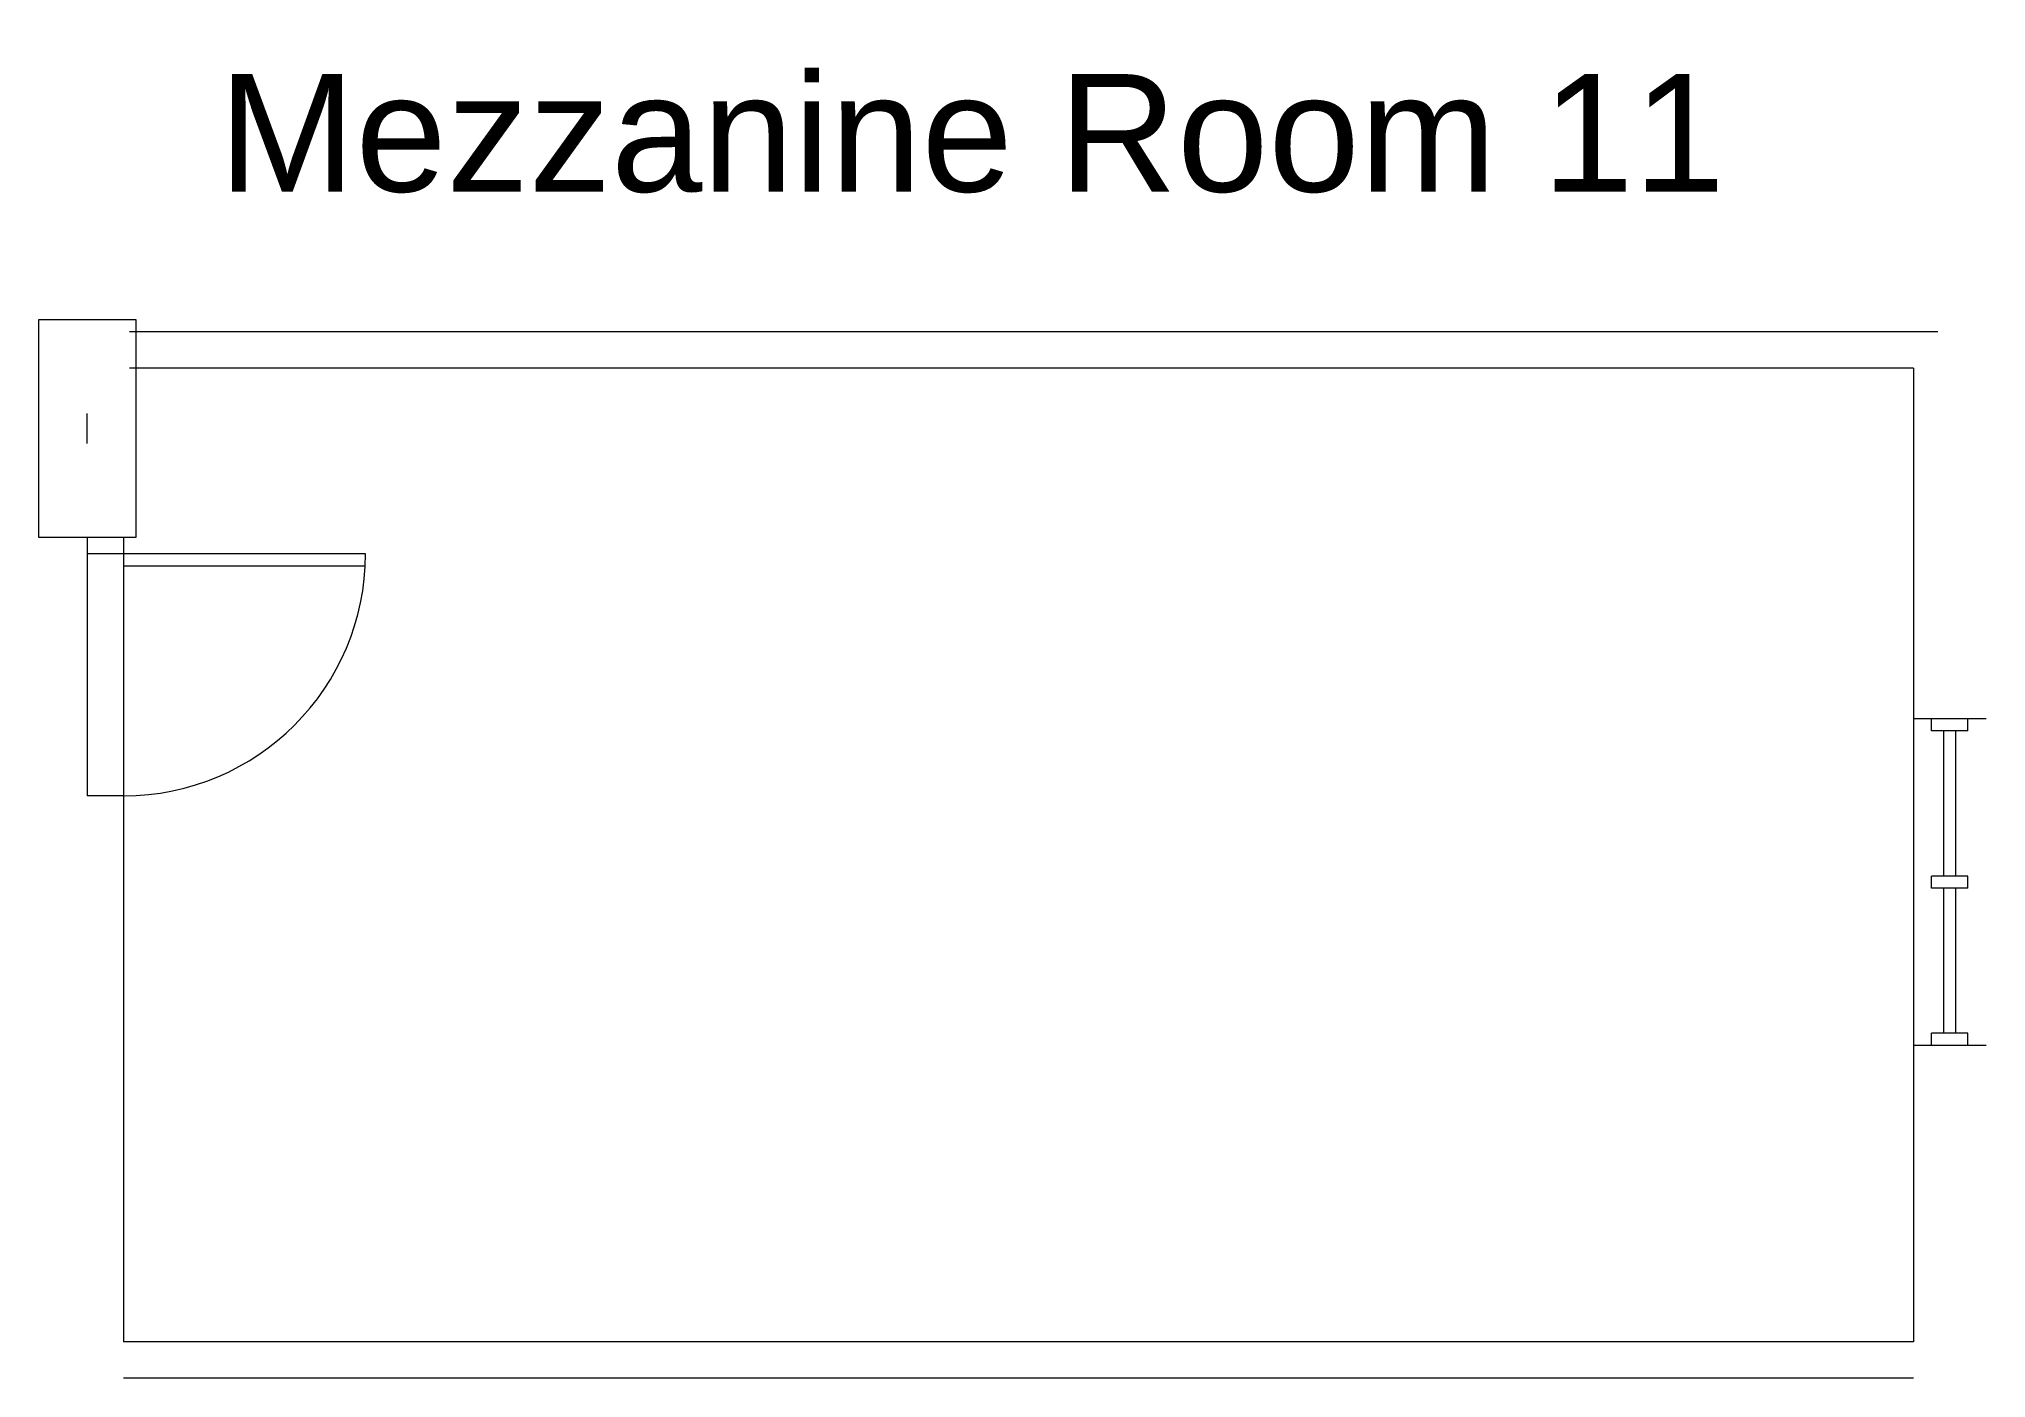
# Model space of a CAD drawing. Header units: inches. Extents: x 3514 to 3836, y 3694 to 3916.
import ezdxf

# ---------------------------------------------------------------- set-up
doc = ezdxf.new("R2010")
doc.units = ezdxf.units.IN
doc.header["$LTSCALE"] = 9.6
doc.header["$MEASUREMENT"] = 0
doc.layers.get('0').update_dxf_attribs({"lineweight": 15})
for name, color, linetype, lineweight in [('A-WALL-HEAD_NEWW', 4, 'Continuous', 15), ('ARDOOR', 5, 'Continuous', 15), ('ARDOOR-I', 5, 'Continuous', 15), ('ARHEADER', 7, 'Continuous', 15), ('ARWALL', 7, 'Continuous', 15), ('Guides', 203, 'Continuous', 13), ('None', 7, 'Continuous', 5), ('S-COLS', 1, 'Continuous', 15)]:
    doc.layers.add(name, color=color, linetype=linetype, lineweight=lineweight)
doc.styles.add('Arial (bold)', font='Arial')

# ---------------------------------------------------------------- blocks, each defined once
blk = doc.blocks.new('Group-14-1')
at = {"color": 7, "linetype": 'Continuous', "lineweight": 15}
for p, q in [((-142.2905, 59.2261), (-142.2905, 57.2821)), ((-102.2905, 59.2261), (-142.2905, 59.2261)), ((-142.2905, 57.2821), (-102.3385, 57.2821))]:
    blk.add_line(p, q, dxfattribs=at)
blk.add_arc((-142.2905, 59.2261), 39.996, 270, 0, dxfattribs=at)
blk = doc.blocks.new('DXF Point')
at = {"layer": 'None', "color": 7, "linetype": 'Continuous', "lineweight": 5}
blk.add_line((0, -2.5), (0, 2.5), dxfattribs=at)
blk = doc.blocks.new('COL1636')
at = {"color": 7, "linetype": 'Continuous', "lineweight": 15}
blk.add_lwpolyline([(-8, -18), (-8, 18), (8, 18), (8, -18)], close=True, dxfattribs=at)
blk.add_lwpolyline([(-8, -18), (-8, 18), (8, 18), (8, -18)], close=True, dxfattribs=at)
at = {"layer": 'Guides', "color": 7}
blk.add_blockref('DXF Point', (0, 0), dxfattribs=at)
blk.add_blockref('DXF Point', (0, 0), dxfattribs=at)
blk = doc.blocks.new('Group-15-1')
at = {"layer": 'ARDOOR-I', "color": 7, "linetype": 'Continuous', "lineweight": 15}
for p, q in [((156.7095, 29.9661), (156.7095, 31.9661)), ((162.7095, 29.9661), (156.7095, 29.9661)), ((158.7095, 5.9661), (158.7095, 29.9661)), ((160.7095, 5.9661), (160.7095, 29.9661)), ((162.7095, 29.9661), (162.7095, 31.9661)), ((156.7095, 3.9661), (156.7095, 5.9661)), ((162.7095, 5.9661), (156.7095, 5.9661)), ((162.7095, 3.9661), (156.7095, 3.9661)), ((158.7095, -20.0339), (158.7095, 3.9661)), ((160.7095, -20.0339), (160.7095, 3.9661)), ((162.7095, 3.9661), (162.7095, 5.9661)), ((156.7095, -22.0339), (156.7095, -20.0339)), ((162.7095, -20.0339), (156.7095, -20.0339)), ((162.7095, -22.0339), (162.7095, -20.0339))]:
    blk.add_line(p, q, dxfattribs=at)
at = {"layer": 'ARHEADER', "color": 7, "linetype": 'Continuous', "lineweight": 15}
for p, q in [((-148.2905, 59.2261), (-148.2905, 19.2261)), ((-142.2905, 59.2261), (-142.2905, 19.2261))]:
    blk.add_line(p, q, dxfattribs=at)
at = {"layer": 'ARWALL', "color": 7, "linetype": 'Continuous', "lineweight": 15}
for p, q in [((157.7095, 95.9661), (-141.2905, 95.9661)), ((153.7095, 89.9661), (-141.2905, 89.9661)), ((153.7095, 89.9661), (153.7095, -71.0339)), ((-148.2905, 61.9761), (-148.2905, 59.2261)), ((-142.2905, 61.9761), (-142.2905, 59.2261)), ((-142.2905, 59.2261), (-148.2905, 59.2261)), ((165.7095, 31.9661), (153.7095, 31.9661)), ((-142.2905, 19.2261), (-148.2905, 19.2261)), ((-142.2905, 19.2261), (-142.2905, -71.0339)), ((165.7095, -22.0339), (153.7095, -22.0339)), ((153.7095, -71.0339), (-142.2905, -71.0339)), ((153.7095, -77.0339), (-142.2905, -77.0339))]:
    blk.add_line(p, q, dxfattribs=at)
at = {"layer": 'ARDOOR', "color": 7}
blk.add_blockref('Group-14-1', (0, 0), dxfattribs=at)
at = {"layer": 'S-COLS', "color": 7}
blk.add_blockref('COL1636', (-148.2905, 79.9661), dxfattribs=at)
blk = doc.blocks.new('Group-16-1')
at = {"layer": 'None', "color": 7}
blk.add_blockref('Group-15-1', (0, 0), dxfattribs=at)
at = {"layer": 'A-WALL-HEAD_NEWW', "color": 7, "insert": (-2.03, 138.57), "char_height": 19.4436, "width": 308, "attachment_point": 2, "line_spacing_factor": 0.992596, "style": 'Arial (bold)'}
blk.add_mtext('Mezzanine Room 11', dxfattribs=at)

msp = doc.modelspace()

# ---------------------------------------------------------------- block references
at = {"layer": 'None', "color": 7}
msp.add_blockref('Group-16-1', (3670.16, 3771.28), dxfattribs=at)

doc.saveas('drawing.dxf')
